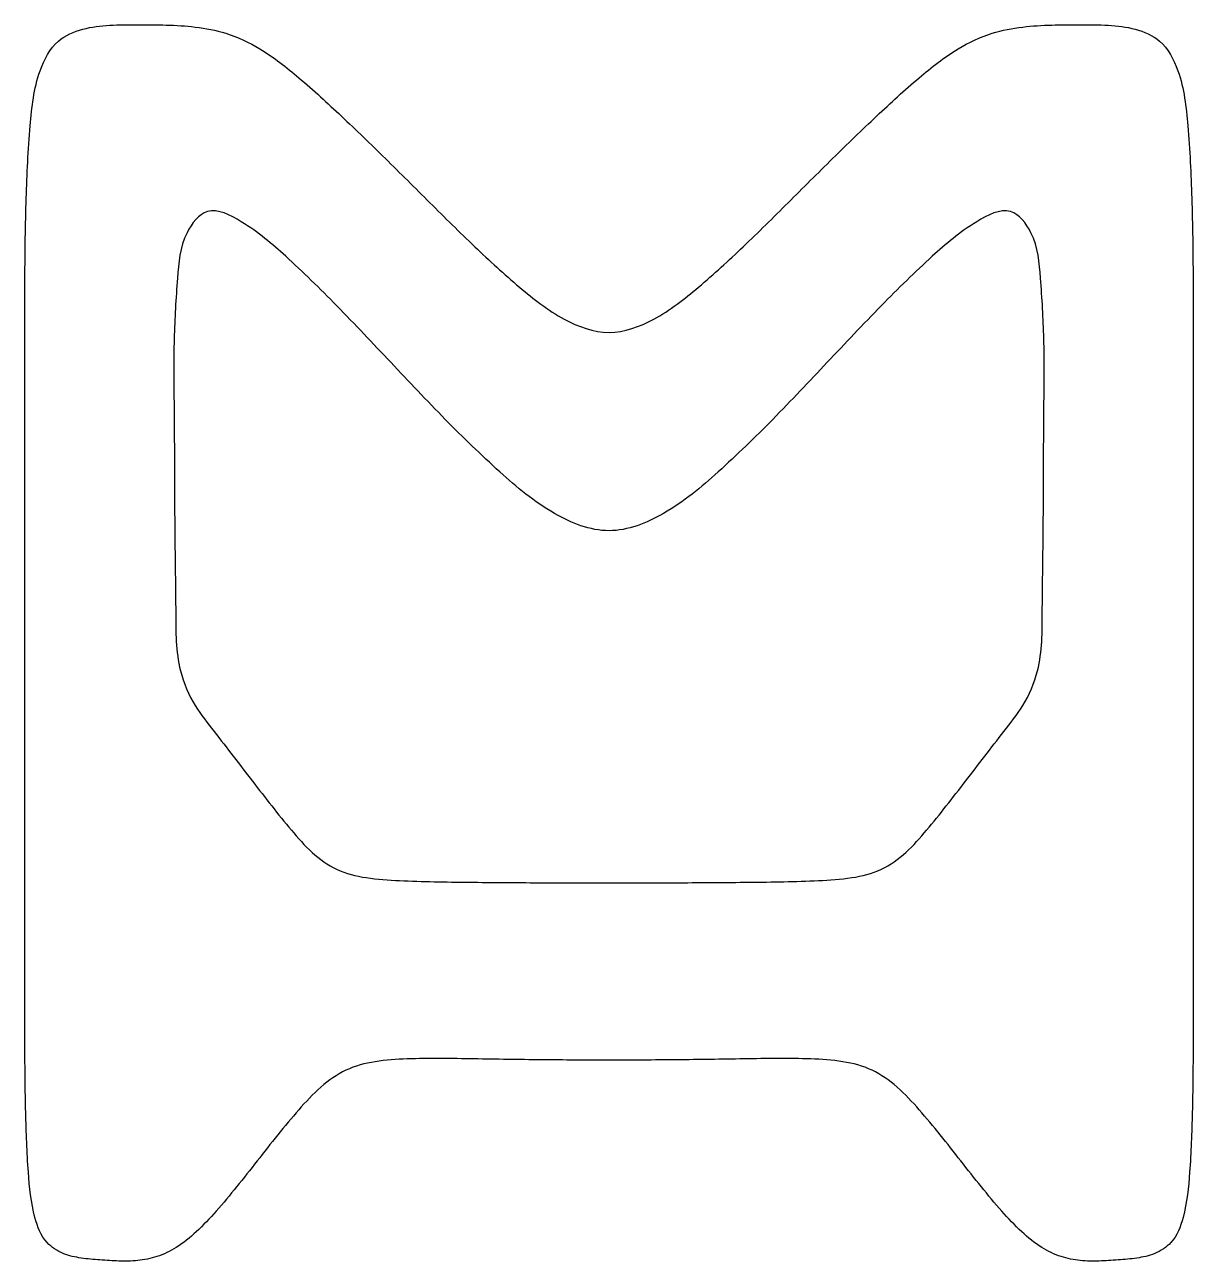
# Model space of a CAD drawing. Header units: millimetres. Extents: x -12 to 12, y -13.5 to 11.9.
import ezdxf

# ---------------------------------------------------------------- set-up
doc = ezdxf.new("R2010")
doc.units = ezdxf.units.MM
doc.layers.get('0').update_dxf_attribs({"linetype": 'CONTINUOUS'})

msp = doc.modelspace()

# ---------------------------------------------------------------- linework, layer by layer
for points, knots in [([(-12.004, 5.014), (-12.004, 4.451), (-12.004, 3.888), (-12.004, 3.325), (-12.004, 2.771), (-12.004, 2.216), (-12.004, 1.661), (-12.004, 1.117), (-12.004, 0.572), (-12.004, 0.028), (-12.004, -0.505), (-12.004, -1.038), (-12.004, -1.57), (-12.004, -2.09), (-12.004, -2.61), (-12.004, -3.13), (-12.004, -3.638), (-12.004, -4.145), (-12.004, -4.653), (-12.004, -5.151), (-12.004, -5.649), (-12.004, -6.147), (-12.004, -6.636), (-12.004, -7.126), (-12.004, -7.615), (-12.004, -8.095), (-12.004, -8.575), (-12.001, -9.054), (-11.999, -9.51), (-11.995, -9.967), (-11.984, -10.423), (-11.974, -10.833), (-11.958, -11.244), (-11.929, -11.651), (-11.907, -11.963), (-11.878, -12.274), (-11.794, -12.582), (-11.743, -12.77), (-11.672, -12.958), (-11.543, -13.098), (-11.453, -13.196), (-11.336, -13.271), (-11.211, -13.322), (-11.092, -13.37), (-10.968, -13.397), (-10.842, -13.415), (-10.715, -13.434), (-10.587, -13.444), (-10.458, -13.454), (-10.329, -13.463), (-10.201, -13.473), (-10.072, -13.477), (-9.942, -13.481), (-9.812, -13.479), (-9.683, -13.466), (-9.549, -13.452), (-9.417, -13.426), (-9.29, -13.385), (-9.149, -13.34), (-9.015, -13.275), (-8.89, -13.197), (-8.743, -13.105), (-8.609, -12.994), (-8.482, -12.877), (-8.337, -12.741), (-8.2, -12.597), (-8.068, -12.449), (-7.924, -12.287), (-7.786, -12.12), (-7.65, -11.952), (-7.508, -11.776), (-7.369, -11.598), (-7.229, -11.42), (-7.089, -11.241), (-6.95, -11.062), (-6.807, -10.885), (-6.666, -10.711), (-6.523, -10.538), (-6.375, -10.37), (-6.232, -10.207), (-6.084, -10.047), (-5.919, -9.903), (-5.763, -9.766), (-5.592, -9.644), (-5.405, -9.556), (-5.216, -9.467), (-5.012, -9.414), (-4.805, -9.381), (-4.587, -9.345), (-4.367, -9.332), (-4.147, -9.324), (-3.92, -9.316), (-3.692, -9.314), (-3.465, -9.315), (-3.234, -9.316), (-3.004, -9.32), (-2.773, -9.324), (-2.542, -9.328), (-2.311, -9.331), (-2.08, -9.334), (-1.849, -9.337), (-1.618, -9.34), (-1.387, -9.342), (-1.155, -9.344), (-0.924, -9.346), (-0.693, -9.347), (-0.462, -9.348), (-0.231, -9.349), (0, -9.349), (0.231, -9.349), (0.462, -9.348), (0.693, -9.347), (0.924, -9.346), (1.155, -9.344), (1.387, -9.342), (1.618, -9.34), (1.849, -9.337), (2.08, -9.334), (2.311, -9.331), (2.542, -9.328), (2.773, -9.324), (3.004, -9.32), (3.234, -9.316), (3.465, -9.315), (3.692, -9.314), (3.92, -9.316), (4.147, -9.324), (4.367, -9.332), (4.587, -9.345), (4.805, -9.381), (5.012, -9.414), (5.216, -9.467), (5.405, -9.556), (5.592, -9.644), (5.763, -9.766), (5.919, -9.903), (6.084, -10.047), (6.232, -10.207), (6.375, -10.37), (6.523, -10.538), (6.666, -10.711), (6.807, -10.885), (6.95, -11.062), (7.089, -11.241), (7.229, -11.42), (7.369, -11.598), (7.508, -11.776), (7.65, -11.952), (7.786, -12.12), (7.924, -12.287), (8.068, -12.449), (8.2, -12.597), (8.337, -12.741), (8.482, -12.877), (8.609, -12.994), (8.743, -13.105), (8.89, -13.197), (9.015, -13.275), (9.149, -13.34), (9.29, -13.385), (9.417, -13.426), (9.549, -13.452), (9.683, -13.466), (9.812, -13.479), (9.942, -13.481), (10.072, -13.477), (10.201, -13.473), (10.329, -13.463), (10.458, -13.454), (10.587, -13.444), (10.715, -13.434), (10.842, -13.415), (10.968, -13.397), (11.092, -13.37), (11.211, -13.322), (11.336, -13.271), (11.453, -13.196), (11.543, -13.098), (11.672, -12.958), (11.743, -12.77), (11.794, -12.582), (11.878, -12.274), (11.907, -11.963), (11.929, -11.651), (11.958, -11.244), (11.974, -10.833), (11.984, -10.423), (11.995, -9.967), (11.999, -9.51), (12.001, -9.054), (12.004, -8.575), (12.004, -8.095), (12.004, -7.615), (12.004, -7.126), (12.004, -6.636), (12.004, -6.147), (12.004, -5.649), (12.004, -5.151), (12.004, -4.653), (12.004, -4.145), (12.004, -3.638), (12.004, -3.13), (12.004, -2.61), (12.004, -2.09), (12.004, -1.57), (12.004, -1.038), (12.004, -0.505), (12.004, 0.028), (12.004, 0.572), (12.004, 1.117), (12.004, 1.661), (12.004, 2.216), (12.004, 2.771), (12.004, 3.325), (12.004, 3.888), (12.004, 4.451), (12.004, 5.014), (12.004, 5.58), (12.004, 6.146), (12, 6.712), (11.997, 7.261), (11.99, 7.809), (11.973, 8.357), (11.958, 8.854), (11.933, 9.352), (11.892, 9.848), (11.86, 10.228), (11.818, 10.608), (11.688, 10.977), (11.607, 11.207), (11.491, 11.433), (11.311, 11.587), (11.171, 11.707), (10.993, 11.783), (10.811, 11.831), (10.629, 11.88), (10.443, 11.901), (10.257, 11.911), (10.065, 11.922), (9.872, 11.923), (9.68, 11.923), (9.485, 11.923), (9.291, 11.923), (9.097, 11.917), (8.898, 11.911), (8.698, 11.899), (8.5, 11.875), (8.288, 11.849), (8.076, 11.81), (7.872, 11.747), (7.627, 11.67), (7.392, 11.558), (7.172, 11.426), (6.887, 11.254), (6.625, 11.047), (6.371, 10.832), (6.072, 10.579), (5.784, 10.314), (5.499, 10.046), (5.195, 9.759), (4.894, 9.467), (4.595, 9.174), (4.288, 8.872), (3.983, 8.569), (3.678, 8.265), (3.374, 7.962), (3.07, 7.659), (2.758, 7.363), (2.459, 7.078), (2.154, 6.799), (1.839, 6.532), (1.552, 6.289), (1.257, 6.057), (0.919, 5.874), (0.633, 5.72), (0.317, 5.602), (0, 5.602), (-0.317, 5.602), (-0.633, 5.72), (-0.919, 5.874), (-1.257, 6.057), (-1.552, 6.289), (-1.839, 6.532), (-2.154, 6.799), (-2.459, 7.078), (-2.758, 7.363), (-3.07, 7.659), (-3.374, 7.962), (-3.678, 8.265), (-3.983, 8.569), (-4.288, 8.872), (-4.595, 9.174), (-4.894, 9.467), (-5.195, 9.759), (-5.499, 10.046), (-5.784, 10.314), (-6.072, 10.579), (-6.371, 10.832), (-6.625, 11.047), (-6.887, 11.254), (-7.172, 11.426), (-7.392, 11.558), (-7.627, 11.67), (-7.872, 11.747), (-8.076, 11.81), (-8.288, 11.849), (-8.5, 11.875), (-8.698, 11.899), (-8.898, 11.911), (-9.097, 11.917), (-9.291, 11.923), (-9.485, 11.923), (-9.68, 11.923), (-9.872, 11.923), (-10.065, 11.922), (-10.257, 11.911), (-10.443, 11.901), (-10.629, 11.88), (-10.811, 11.831), (-10.993, 11.783), (-11.171, 11.707), (-11.311, 11.587), (-11.491, 11.433), (-11.607, 11.207), (-11.688, 10.977), (-11.818, 10.608), (-11.86, 10.228), (-11.892, 9.848), (-11.933, 9.352), (-11.958, 8.854), (-11.973, 8.357), (-11.99, 7.809), (-11.997, 7.261), (-12, 6.712), (-12.004, 6.146), (-12.004, 5.58), (-12.004, 5.014)], [0, 0, 0, 0, 0.168917, 0.168917, 0.168917, 0.335305, 0.335305, 0.335305, 0.498657, 0.498657, 0.498657, 0.658468, 0.658468, 0.658468, 0.8144, 0.8144, 0.8144, 0.966791, 0.966791, 0.966791, 1.116146, 1.116146, 1.116146, 1.262972, 1.262972, 1.262972, 1.406862, 1.406862, 1.406862, 1.543774, 1.543774, 1.543774, 1.666704, 1.666704, 1.666704, 1.760773, 1.760773, 1.760773, 1.818152, 1.818152, 1.818152, 1.858212, 1.858212, 1.858212, 1.896232, 1.896232, 1.896232, 1.93481, 1.93481, 1.93481, 1.973557, 1.973557, 1.973557, 2.012458, 2.012458, 2.012458, 2.052589, 2.052589, 2.052589, 2.096749, 2.096749, 2.096749, 2.148601, 2.148601, 2.148601, 2.20813, 2.20813, 2.20813, 2.273122, 2.273122, 2.273122, 2.340928, 2.340928, 2.340928, 2.409054, 2.409054, 2.409054, 2.476289, 2.476289, 2.476289, 2.541524, 2.541524, 2.541524, 2.603618, 2.603618, 2.603618, 2.666082, 2.666082, 2.666082, 2.73215, 2.73215, 2.73215, 2.800378, 2.800378, 2.800378, 2.869552, 2.869552, 2.869552, 2.938887, 2.938887, 2.938887, 3.008218, 3.008218, 3.008218, 3.077547, 3.077547, 3.077547, 3.146874, 3.146874, 3.146874, 3.216201, 3.216201, 3.216201, 3.285529, 3.285529, 3.285529, 3.354861, 3.354861, 3.354861, 3.424195, 3.424195, 3.424195, 3.49337, 3.49337, 3.49337, 3.561598, 3.561598, 3.561598, 3.627665, 3.627665, 3.627665, 3.690129, 3.690129, 3.690129, 3.752224, 3.752224, 3.752224, 3.817459, 3.817459, 3.817459, 3.884693, 3.884693, 3.884693, 3.952819, 3.952819, 3.952819, 4.020625, 4.020625, 4.020625, 4.085617, 4.085617, 4.085617, 4.145147, 4.145147, 4.145147, 4.196999, 4.196999, 4.196999, 4.241158, 4.241158, 4.241158, 4.281289, 4.281289, 4.281289, 4.320191, 4.320191, 4.320191, 4.358937, 4.358937, 4.358937, 4.397515, 4.397515, 4.397515, 4.435535, 4.435535, 4.435535, 4.475595, 4.475595, 4.475595, 4.532974, 4.532974, 4.532974, 4.627043, 4.627043, 4.627043, 4.749973, 4.749973, 4.749973, 4.886885, 4.886885, 4.886885, 5.030775, 5.030775, 5.030775, 5.177601, 5.177601, 5.177601, 5.326956, 5.326956, 5.326956, 5.479347, 5.479347, 5.479347, 5.635279, 5.635279, 5.635279, 5.79509, 5.79509, 5.79509, 5.958442, 5.958442, 5.958442, 6.12483, 6.12483, 6.12483, 6.293747, 6.293747, 6.293747, 6.463545, 6.463545, 6.463545, 6.628017, 6.628017, 6.628017, 6.777296, 6.777296, 6.777296, 6.892033, 6.892033, 6.892033, 6.963806, 6.963806, 6.963806, 7.019403, 7.019403, 7.019403, 7.075405, 7.075405, 7.075405, 7.133134, 7.133134, 7.133134, 7.191458, 7.191458, 7.191458, 7.251263, 7.251263, 7.251263, 7.315406, 7.315406, 7.315406, 7.392384, 7.392384, 7.392384, 7.492064, 7.492064, 7.492064, 7.609475, 7.609475, 7.609475, 7.7351, 7.7351, 7.7351, 7.8642, 7.8642, 7.8642, 7.993036, 7.993036, 7.993036, 8.116927, 8.116927, 8.116927, 8.229992, 8.229992, 8.229992, 8.325904, 8.325904, 8.325904, 8.421816, 8.421816, 8.421816, 8.534881, 8.534881, 8.534881, 8.658772, 8.658772, 8.658772, 8.787608, 8.787608, 8.787608, 8.916708, 8.916708, 8.916708, 9.042333, 9.042333, 9.042333, 9.159743, 9.159743, 9.159743, 9.259423, 9.259423, 9.259423, 9.336402, 9.336402, 9.336402, 9.400545, 9.400545, 9.400545, 9.460349, 9.460349, 9.460349, 9.518674, 9.518674, 9.518674, 9.576403, 9.576403, 9.576403, 9.632404, 9.632404, 9.632404, 9.688002, 9.688002, 9.688002, 9.759775, 9.759775, 9.759775, 9.874512, 9.874512, 9.874512, 10.023791, 10.023791, 10.023791, 10.188263, 10.188263, 10.188263, 10.35806, 10.35806, 10.35806, 10.35806]), ([(-8.936, 4.083), (-8.94, 4.547), (-8.946, 5.01), (-8.934, 5.473), (-8.923, 5.888), (-8.897, 6.303), (-8.867, 6.715), (-8.845, 7.031), (-8.82, 7.345), (-8.668, 7.65), (-8.573, 7.842), (-8.427, 8.03), (-8.251, 8.083), (-8.038, 8.147), (-7.78, 8.015), (-7.555, 7.877), (-7.197, 7.656), (-6.92, 7.42), (-6.642, 7.167), (-6.291, 6.848), (-5.939, 6.501), (-5.596, 6.152), (-5.218, 5.767), (-4.852, 5.378), (-4.485, 4.989), (-4.115, 4.596), (-3.744, 4.202), (-3.364, 3.816), (-2.999, 3.446), (-2.627, 3.084), (-2.243, 2.737), (-1.895, 2.423), (-1.537, 2.121), (-1.121, 1.882), (-0.775, 1.683), (-0.387, 1.528), (0, 1.528), (0.387, 1.528), (0.775, 1.683), (1.121, 1.882), (1.537, 2.121), (1.895, 2.423), (2.243, 2.737), (2.627, 3.084), (2.999, 3.446), (3.364, 3.816), (3.744, 4.202), (4.115, 4.596), (4.485, 4.989), (4.852, 5.378), (5.218, 5.767), (5.596, 6.152), (5.939, 6.501), (6.291, 6.848), (6.642, 7.167), (6.92, 7.42), (7.197, 7.656), (7.555, 7.877), (7.78, 8.015), (8.038, 8.147), (8.251, 8.083), (8.427, 8.03), (8.573, 7.842), (8.668, 7.65), (8.82, 7.345), (8.845, 7.031), (8.867, 6.715), (8.897, 6.303), (8.923, 5.888), (8.934, 5.473), (8.946, 5.01), (8.94, 4.547), (8.936, 4.083), (8.932, 3.612), (8.929, 3.141), (8.927, 2.669), (8.925, 2.197), (8.924, 1.725), (8.919, 1.255), (8.913, 0.79), (8.904, 0.327), (8.902, -0.141), (8.9, -0.547), (8.904, -0.957), (8.805, -1.348), (8.742, -1.6), (8.636, -1.844), (8.499, -2.066), (8.385, -2.253), (8.248, -2.424), (8.113, -2.596), (7.981, -2.765), (7.85, -2.936), (7.719, -3.107), (7.588, -3.277), (7.457, -3.447), (7.325, -3.617), (7.194, -3.787), (7.063, -3.957), (6.93, -4.126), (6.798, -4.293), (6.664, -4.459), (6.526, -4.622), (6.391, -4.782), (6.254, -4.939), (6.098, -5.08), (5.948, -5.218), (5.781, -5.34), (5.597, -5.426), (5.406, -5.516), (5.196, -5.567), (4.986, -5.6), (4.758, -5.636), (4.53, -5.65), (4.301, -5.661), (4.065, -5.672), (3.828, -5.679), (3.592, -5.684), (3.353, -5.689), (3.114, -5.691), (2.874, -5.693), (2.635, -5.696), (2.395, -5.698), (2.156, -5.7), (1.916, -5.701), (1.677, -5.703), (1.437, -5.704), (1.198, -5.706), (0.958, -5.707), (0.719, -5.707), (0.479, -5.708), (0.24, -5.708), (0, -5.708), (-0.24, -5.708), (-0.479, -5.708), (-0.719, -5.707), (-0.958, -5.707), (-1.198, -5.706), (-1.437, -5.704), (-1.677, -5.703), (-1.916, -5.701), (-2.156, -5.7), (-2.395, -5.698), (-2.635, -5.696), (-2.874, -5.693), (-3.114, -5.691), (-3.353, -5.689), (-3.592, -5.684), (-3.828, -5.679), (-4.065, -5.672), (-4.301, -5.661), (-4.53, -5.65), (-4.758, -5.636), (-4.986, -5.6), (-5.196, -5.567), (-5.406, -5.516), (-5.597, -5.426), (-5.781, -5.34), (-5.948, -5.218), (-6.098, -5.08), (-6.254, -4.939), (-6.391, -4.782), (-6.526, -4.622), (-6.664, -4.459), (-6.798, -4.293), (-6.93, -4.126), (-7.063, -3.957), (-7.194, -3.787), (-7.325, -3.617), (-7.457, -3.447), (-7.588, -3.277), (-7.719, -3.107), (-7.85, -2.936), (-7.981, -2.765), (-8.113, -2.596), (-8.248, -2.424), (-8.385, -2.253), (-8.499, -2.066), (-8.636, -1.844), (-8.742, -1.6), (-8.805, -1.348), (-8.904, -0.957), (-8.9, -0.547), (-8.902, -0.141), (-8.904, 0.327), (-8.913, 0.79), (-8.919, 1.255), (-8.924, 1.725), (-8.925, 2.197), (-8.927, 2.669), (-8.929, 3.141), (-8.932, 3.612), (-8.936, 4.083)], [0, 0, 0, 0, 0.138977, 0.138977, 0.138977, 0.263312, 0.263312, 0.263312, 0.358966, 0.358966, 0.358966, 0.419117, 0.419117, 0.419117, 0.491652, 0.491652, 0.491652, 0.607296, 0.607296, 0.607296, 0.753086, 0.753086, 0.753086, 0.913931, 0.913931, 0.913931, 1.076173, 1.076173, 1.076173, 1.231776, 1.231776, 1.231776, 1.372777, 1.372777, 1.372777, 1.490378, 1.490378, 1.490378, 1.607978, 1.607978, 1.607978, 1.748979, 1.748979, 1.748979, 1.904583, 1.904583, 1.904583, 2.066825, 2.066825, 2.066825, 2.227669, 2.227669, 2.227669, 2.373459, 2.373459, 2.373459, 2.489103, 2.489103, 2.489103, 2.561638, 2.561638, 2.561638, 2.621789, 2.621789, 2.621789, 2.717443, 2.717443, 2.717443, 2.841779, 2.841779, 2.841779, 2.980755, 2.980755, 2.980755, 3.122204, 3.122204, 3.122204, 3.263653, 3.263653, 3.263653, 3.403227, 3.403227, 3.403227, 3.524351, 3.524351, 3.524351, 3.602374, 3.602374, 3.602374, 3.667907, 3.667907, 3.667907, 3.732415, 3.732415, 3.732415, 3.796924, 3.796924, 3.796924, 3.86135, 3.86135, 3.86135, 3.9253, 3.9253, 3.9253, 3.988012, 3.988012, 3.988012, 4.048867, 4.048867, 4.048867, 4.112476, 4.112476, 4.112476, 4.181228, 4.181228, 4.181228, 4.252179, 4.252179, 4.252179, 4.323911, 4.323911, 4.323911, 4.395775, 4.395775, 4.395775, 4.467637, 4.467637, 4.467637, 4.539499, 4.539499, 4.539499, 4.61136, 4.61136, 4.61136, 4.683221, 4.683221, 4.683221, 4.755083, 4.755083, 4.755083, 4.826945, 4.826945, 4.826945, 4.898809, 4.898809, 4.898809, 4.970541, 4.970541, 4.970541, 5.041492, 5.041492, 5.041492, 5.110243, 5.110243, 5.110243, 5.173852, 5.173852, 5.173852, 5.234708, 5.234708, 5.234708, 5.29742, 5.29742, 5.29742, 5.36137, 5.36137, 5.36137, 5.425796, 5.425796, 5.425796, 5.490304, 5.490304, 5.490304, 5.554813, 5.554813, 5.554813, 5.620346, 5.620346, 5.620346, 5.698369, 5.698369, 5.698369, 5.819493, 5.819493, 5.819493, 5.959067, 5.959067, 5.959067, 6.100515, 6.100515, 6.100515, 6.241964, 6.241964, 6.241964, 6.241964])]:
    msp.add_open_spline(points, degree=3, knots=knots)

doc.saveas('drawing.dxf')
